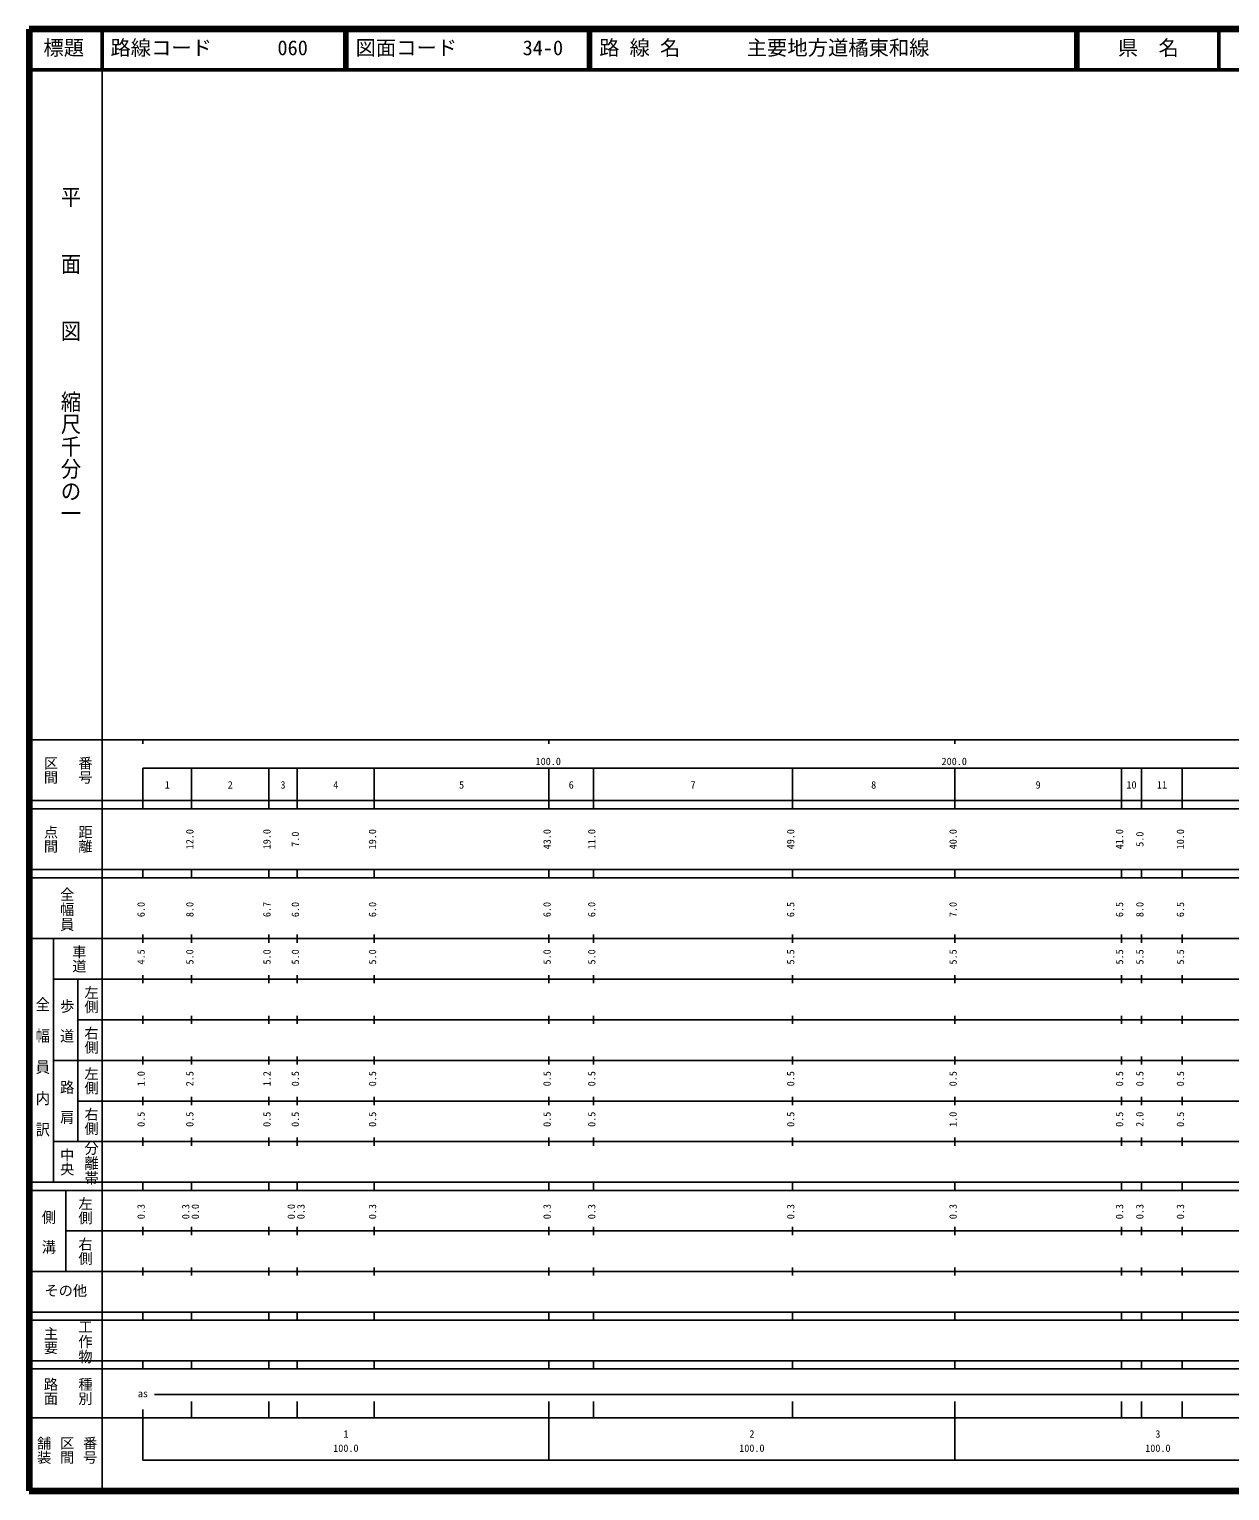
# Model space of a CAD drawing. Units: millimetres on the paper. Extents: x 40 to 680, y 20 to 380.
# Drawn here: x 40 to 335.7, y 20 to 380 of the extents above; entities that cross this region are included whole.
import ezdxf
from ezdxf.enums import TextEntityAlignment as Align

# ---------------------------------------------------------------- set-up
doc = ezdxf.new("R2010")
doc.units = ezdxf.units.MM
for name, color, linetype, lineweight in [('M-TTL', 2, 'Continuous', 140), ('M-TTL-BAND', 7, 'Continuous', 25), ('M-TTL-LINE', 7, 'Continuous', 50)]:
    doc.layers.add(name, color=color, linetype=linetype, lineweight=lineweight)
doc.layers.add('M-TTL-TXT', color=7, linetype='Continuous')
doc.styles.add('@ＭＳ ゴシック', font='')
doc.styles.add('ＭＳ ゴシック', font='')
doc.styles.get('@ＭＳ ゴシック').set_extended_font_data('@MS Gothic')
doc.styles.get('ＭＳ ゴシック').set_extended_font_data('MS Gothic')

msp = doc.modelspace()

# ---------------------------------------------------------------- linework, layer by layer
at = {"layer": 'M-TTL'}
for p, q in [((40, 380), (40, 20)), ((680, 380), (40, 380)), ((40, 20), (680, 20))]:
    msp.add_line(p, q, dxfattribs=at)
at = {"layer": 'M-TTL-BAND'}
for p, q in [((58, 370), (58, 20)), ((40, 205), (579, 205)), ((68, 205), (68, 204)), ((168, 205), (168, 204)), ((268, 205), (268, 204)), ((68, 198), (579, 198)), ((68, 198), (68, 188)), ((80, 188), (80, 198)), ((99, 188), (99, 198)), ((106, 188), (106, 198)), ((125, 188), (125, 198)), ((168, 188), (168, 198)), ((179, 188), (179, 198)), ((228, 188), (228, 198)), ((268, 188), (268, 198)), ((309, 188), (309, 198)), ((314, 188), (314, 198)), ((324, 188), (324, 198)), ((40, 190), (579, 190)), ((40, 188), (579, 188)), ((40, 173), (579, 173)), ((68, 171), (68, 173)), ((80, 171), (80, 173)), ((99, 171), (99, 173)), ((106, 171), (106, 173)), ((125, 171), (125, 173)), ((168, 171), (168, 173)), ((179, 171), (179, 173)), ((228, 171), (228, 173)), ((268, 171), (268, 173)), ((309, 171), (309, 173)), ((314, 171), (314, 173)), ((324, 171), (324, 173)), ((40, 171), (579, 171)), ((40, 156), (579, 156)), ((46, 96), (46, 156)), ((68, 155), (68, 157)), ((80, 155), (80, 157)), ((99, 155), (99, 157)), ((106, 155), (106, 157)), ((125, 155), (125, 157)), ((168, 155), (168, 157)), ((179, 155), (179, 157)), ((228, 155), (228, 157)), ((268, 155), (268, 157)), ((309, 155), (309, 157)), ((314, 155), (314, 157)), ((324, 155), (324, 157)), ((46, 146), (579, 146)), ((52, 146), (52, 106)), ((68, 145), (68, 147)), ((80, 145), (80, 147)), ((99, 145), (99, 147)), ((106, 145), (106, 147)), ((125, 145), (125, 147)), ((168, 145), (168, 147)), ((179, 145), (179, 147)), ((228, 145), (228, 147)), ((268, 145), (268, 147)), ((309, 145), (309, 147)), ((314, 145), (314, 147)), ((324, 145), (324, 147)), ((68, 135), (68, 137)), ((80, 135), (80, 137)), ((99, 135), (99, 137)), ((106, 135), (106, 137)), ((125, 135), (125, 137)), ((168, 135), (168, 137)), ((179, 135), (179, 137)), ((228, 135), (228, 137)), ((268, 135), (268, 137)), ((309, 135), (309, 137)), ((314, 135), (314, 137)), ((324, 135), (324, 137)), ((52, 136), (579, 136)), ((46, 126), (579, 126)), ((68, 125), (68, 127)), ((80, 125), (80, 127)), ((99, 125), (99, 127)), ((106, 125), (106, 127)), ((125, 125), (125, 127)), ((168, 125), (168, 127)), ((179, 125), (179, 127)), ((228, 125), (228, 127)), ((268, 125), (268, 127)), ((309, 125), (309, 127)), ((314, 125), (314, 127)), ((324, 125), (324, 127)), ((52, 116), (579, 116)), ((68, 115), (68, 117)), ((80, 115), (80, 117)), ((99, 115), (99, 117)), ((106, 115), (106, 117)), ((125, 115), (125, 117)), ((168, 115), (168, 117)), ((179, 115), (179, 117)), ((228, 115), (228, 117)), ((268, 115), (268, 117)), ((309, 115), (309, 117)), ((314, 115), (314, 117)), ((324, 115), (324, 117)), ((46, 106), (579, 106)), ((68, 105), (68, 107)), ((80, 105), (80, 107)), ((99, 105), (99, 107)), ((106, 105), (106, 107)), ((125, 105), (125, 107)), ((168, 105), (168, 107)), ((179, 105), (179, 107)), ((228, 105), (228, 107)), ((268, 105), (268, 107)), ((309, 105), (309, 107)), ((314, 105), (314, 107)), ((324, 105), (324, 107)), ((40, 96), (579, 96)), ((40, 94), (579, 94)), ((49, 94), (49, 74)), ((68, 94), (68, 96)), ((80, 94), (80, 96)), ((99, 94), (99, 96)), ((106, 94), (106, 96)), ((125, 94), (125, 96)), ((168, 94), (168, 96)), ((179, 94), (179, 96)), ((228, 94), (228, 96)), ((268, 94), (268, 96)), ((309, 94), (309, 96)), ((314, 94), (314, 96)), ((324, 94), (324, 96)), ((49, 84), (579, 84)), ((68, 83), (68, 85)), ((80, 83), (80, 85)), ((99, 83), (99, 85)), ((106, 83), (106, 85)), ((125, 83), (125, 85)), ((168, 83), (168, 85)), ((179, 83), (179, 85)), ((228, 83), (228, 85)), ((268, 83), (268, 85)), ((309, 83), (309, 85)), ((314, 83), (314, 85)), ((324, 83), (324, 85)), ((40, 74), (579, 74)), ((68, 73), (68, 75)), ((80, 73), (80, 75)), ((99, 73), (99, 75)), ((106, 73), (106, 75)), ((125, 73), (125, 75)), ((168, 73), (168, 75)), ((179, 73), (179, 75)), ((228, 73), (228, 75)), ((268, 73), (268, 75)), ((309, 73), (309, 75)), ((314, 73), (314, 75)), ((324, 73), (324, 75)), ((40, 64), (579, 64)), ((40, 62), (579, 62)), ((68, 62), (68, 64)), ((80, 62), (80, 64)), ((99, 62), (99, 64)), ((106, 62), (106, 64)), ((125, 62), (125, 64)), ((168, 62), (168, 64)), ((179, 62), (179, 64)), ((228, 62), (228, 64)), ((268, 62), (268, 64)), ((309, 62), (309, 64)), ((314, 62), (314, 64)), ((324, 62), (324, 64)), ((40, 52), (579, 52)), ((68, 50), (68, 52)), ((80, 50), (80, 52)), ((99, 50), (99, 52)), ((106, 50), (106, 52)), ((125, 50), (125, 52)), ((168, 50), (168, 52)), ((179, 50), (179, 52)), ((228, 50), (228, 52)), ((268, 50), (268, 52)), ((309, 50), (309, 52)), ((314, 50), (314, 52)), ((324, 50), (324, 52)), ((40, 50), (579, 50)), ((70.821, 43.704), (357.001, 43.704)), ((68, 40), (68, 27.5)), ((80, 38), (80, 42)), ((99, 38), (99, 42)), ((106, 38), (106, 42)), ((125, 38), (125, 42)), ((168, 27.5), (168, 42)), ((179, 38), (179, 42)), ((228, 38), (228, 42)), ((268, 27.5), (268, 42)), ((309, 38), (309, 42)), ((314, 38), (314, 42)), ((324, 38), (324, 42)), ((40.264, 38), (579, 38)), ((68, 27.5), (579, 27.5))]:
    msp.add_line(p, q, dxfattribs=at)
at = {"layer": 'M-TTL-LINE'}
for p, q in [((58, 380), (58, 370)), ((117.75, 380), (117.75, 370)), ((118.25, 380), (118.25, 370)), ((177.75, 380), (177.75, 370)), ((178.25, 380), (178.25, 370)), ((297.75, 380), (297.75, 370)), ((298.25, 380), (298.25, 370)), ((333, 380), (333, 370)), ((40, 370), (680, 370))]:
    msp.add_line(p, q, dxfattribs=at)

# ---------------------------------------------------------------- texts
at = {"layer": 'M-TTL-BAND', "style": '@ＭＳ ゴシック'}
for s, height, width, p in [('平\u3000\u3000面\u3000\u3000図', 3.666, 1.1, (47.277, 341.475)), ('縮尺千分の一', 3.666, 1.1, (47.277, 291.03)), ('全幅員', 2.566, 1.05, (47.25, 168.75)), ('全\u3000幅\u3000員\u3000内\u3000訳', 2.566, 1.1, (41.25, 141.75)), ('歩\u3000道', 2.566, 1.05, (47.25, 141.25)), ('路\u3000肩', 2.566, 1.05, (47.25, 121.25)), ('分離帯', 2.566, 1.05, (53.25, 106.25)), ('側\u3000溝', 2.566, 1.05, (42.75, 89.25)), ('工作物', 2.566, 1.05, (51.75, 62.25))]:
    msp.add_text(s, height=height, rotation=270, dxfattribs=dict(at, width=width)).set_placement(p, align=Align.BOTTOM_LEFT)
at = {"layer": 'M-TTL-BAND'}
for s, height, rotation, style, p in [('区間', 2.566, 270, '@ＭＳ ゴシック', (43.25, 201)), ('番号', 2.566, 270, '@ＭＳ ゴシック', (51.75, 201)), ('点間', 2.566, 270, '@ＭＳ ゴシック', (43.25, 184)), ('距離', 2.566, 270, '@ＭＳ ゴシック', (51.75, 184)), ('12.0', 1.833, 90, 'ＭＳ ゴシック', (81, 178)), ('19.0', 1.833, 90, 'ＭＳ ゴシック', (100, 178)), ('7.0', 1.833, 90, 'ＭＳ ゴシック', (107, 178.625)), ('19.0', 1.833, 90, 'ＭＳ ゴシック', (126, 178)), ('43.0', 1.833, 90, 'ＭＳ ゴシック', (169, 178)), ('11.0', 1.833, 90, 'ＭＳ ゴシック', (180, 178)), ('49.0', 1.833, 90, 'ＭＳ ゴシック', (229, 178)), ('40.0', 1.833, 90, 'ＭＳ ゴシック', (269, 178)), ('41.0', 1.833, 90, 'ＭＳ ゴシック', (310, 178)), ('5.0', 1.833, 90, 'ＭＳ ゴシック', (315, 178.625)), ('10.0', 1.833, 90, 'ＭＳ ゴシック', (325, 178)), ('6.0', 1.833, 90, 'ＭＳ ゴシック', (69, 161.299)), ('8.0', 1.833, 90, 'ＭＳ ゴシック', (81, 161.299)), ('6.7', 1.833, 90, 'ＭＳ ゴシック', (100, 161.299)), ('6.0', 1.833, 90, 'ＭＳ ゴシック', (107, 161.299)), ('6.0', 1.833, 90, 'ＭＳ ゴシック', (126, 161.299)), ('6.0', 1.833, 90, 'ＭＳ ゴシック', (169, 161.299)), ('6.0', 1.833, 90, 'ＭＳ ゴシック', (180, 161.299)), ('6.5', 1.833, 90, 'ＭＳ ゴシック', (229, 161.299)), ('7.0', 1.833, 90, 'ＭＳ ゴシック', (269, 161.299)), ('6.5', 1.833, 90, 'ＭＳ ゴシック', (310, 161.299)), ('8.0', 1.833, 90, 'ＭＳ ゴシック', (315, 161.299)), ('6.5', 1.833, 90, 'ＭＳ ゴシック', (325, 161.299)), ('車道', 2.566, 270, '@ＭＳ ゴシック', (50.25, 154.5)), ('4.5', 1.833, 90, 'ＭＳ ゴシック', (69, 149.625)), ('5.0', 1.833, 90, 'ＭＳ ゴシック', (81, 149.625)), ('5.0', 1.833, 90, 'ＭＳ ゴシック', (100, 149.625)), ('5.0', 1.833, 90, 'ＭＳ ゴシック', (107, 149.625)), ('5.0', 1.833, 90, 'ＭＳ ゴシック', (126, 149.625)), ('5.0', 1.833, 90, 'ＭＳ ゴシック', (169, 149.625)), ('5.0', 1.833, 90, 'ＭＳ ゴシック', (180, 149.625)), ('5.5', 1.833, 90, 'ＭＳ ゴシック', (229, 149.625)), ('5.5', 1.833, 90, 'ＭＳ ゴシック', (269, 149.625)), ('5.5', 1.833, 90, 'ＭＳ ゴシック', (310, 149.625)), ('5.5', 1.833, 90, 'ＭＳ ゴシック', (315, 149.625)), ('5.5', 1.833, 90, 'ＭＳ ゴシック', (325, 149.625)), ('左側', 2.566, 270, '@ＭＳ ゴシック', (53.25, 144.5)), ('右側', 2.566, 270, '@ＭＳ ゴシック', (53.25, 134.5)), ('左側', 2.566, 270, '@ＭＳ ゴシック', (53.25, 124.5)), ('1.0', 1.833, 90, 'ＭＳ ゴシック', (69, 119.625)), ('2.5', 1.833, 90, 'ＭＳ ゴシック', (81, 119.625)), ('1.2', 1.833, 90, 'ＭＳ ゴシック', (100, 119.625)), ('0.5', 1.833, 90, 'ＭＳ ゴシック', (107, 119.625)), ('0.5', 1.833, 90, 'ＭＳ ゴシック', (126, 119.625)), ('0.5', 1.833, 90, 'ＭＳ ゴシック', (169, 119.625)), ('0.5', 1.833, 90, 'ＭＳ ゴシック', (180, 119.625)), ('0.5', 1.833, 90, 'ＭＳ ゴシック', (229, 119.625)), ('0.5', 1.833, 90, 'ＭＳ ゴシック', (269, 119.625)), ('0.5', 1.833, 90, 'ＭＳ ゴシック', (310, 119.625)), ('0.5', 1.833, 90, 'ＭＳ ゴシック', (315, 119.625)), ('0.5', 1.833, 90, 'ＭＳ ゴシック', (325, 119.625)), ('右側', 2.566, 270, '@ＭＳ ゴシック', (53.25, 114.5)), ('0.5', 1.833, 90, 'ＭＳ ゴシック', (69, 109.625)), ('0.5', 1.833, 90, 'ＭＳ ゴシック', (81, 109.625)), ('0.5', 1.833, 90, 'ＭＳ ゴシック', (100, 109.625)), ('0.5', 1.833, 90, 'ＭＳ ゴシック', (107, 109.625)), ('0.5', 1.833, 90, 'ＭＳ ゴシック', (126, 109.625)), ('0.5', 1.833, 90, 'ＭＳ ゴシック', (169, 109.625)), ('0.5', 1.833, 90, 'ＭＳ ゴシック', (180, 109.625)), ('0.5', 1.833, 90, 'ＭＳ ゴシック', (229, 109.625)), ('1.0', 1.833, 90, 'ＭＳ ゴシック', (269, 109.625)), ('0.5', 1.833, 90, 'ＭＳ ゴシック', (310, 109.625)), ('2.0', 1.833, 90, 'ＭＳ ゴシック', (315, 109.625)), ('0.5', 1.833, 90, 'ＭＳ ゴシック', (325, 109.625)), ('中央', 2.566, 270, '@ＭＳ ゴシック', (47.25, 104.5)), ('左側', 2.566, 270, '@ＭＳ ゴシック', (51.75, 92.5)), ('0.3', 1.833, 90, 'ＭＳ ゴシック', (69, 86.889)), ('0.3', 1.833, 90, 'ＭＳ ゴシック', (80, 86.889)), ('0.0', 1.833, 90, 'ＭＳ ゴシック', (82.37, 86.889)), ('0.0', 1.833, 90, 'ＭＳ ゴシック', (106, 86.889)), ('0.3', 1.833, 90, 'ＭＳ ゴシック', (108.37, 86.889)), ('0.3', 1.833, 90, 'ＭＳ ゴシック', (126, 86.889)), ('0.3', 1.833, 90, 'ＭＳ ゴシック', (169, 86.889)), ('0.3', 1.833, 90, 'ＭＳ ゴシック', (180, 86.889)), ('0.3', 1.833, 90, 'ＭＳ ゴシック', (229, 86.889)), ('0.3', 1.833, 90, 'ＭＳ ゴシック', (269, 86.889)), ('0.3', 1.833, 90, 'ＭＳ ゴシック', (310, 86.889)), ('0.3', 1.833, 90, 'ＭＳ ゴシック', (315, 86.889)), ('0.3', 1.833, 90, 'ＭＳ ゴシック', (325, 86.889)), ('右側', 2.566, 270, '@ＭＳ ゴシック', (51.75, 82.5)), ('主要', 2.566, 270, '@ＭＳ ゴシック', (43.25, 60.5)), ('路面', 2.566, 270, '@ＭＳ ゴシック', (43.25, 48)), ('種別', 2.566, 270, '@ＭＳ ゴシック', (51.75, 48)), ('舗装', 2.566, 270, '@ＭＳ ゴシック', (41.583, 33.5)), ('区間', 2.566, 270, '@ＭＳ ゴシック', (47.25, 33.5)), ('番号', 2.566, 270, '@ＭＳ ゴシック', (52.917, 33.5))]:
    msp.add_text(s, height=height, rotation=rotation, dxfattribs=dict(at, style=style)).set_placement(p, align=Align.BOTTOM_LEFT)
at = {"layer": 'M-TTL-BAND', "style": 'ＭＳ ゴシック'}
for s, height, p in [('100.0', 1.833, (164.719, 198.195)), ('200.0', 1.833, (264.719, 198.195)), ('1', 1.833, (73.375, 192.405)), ('2', 1.833, (88.875, 192.405)), ('3', 1.833, (101.875, 192.405)), ('4', 1.833, (114.875, 192.405)), ('5', 1.833, (145.875, 192.405)), ('6', 1.833, (172.875, 192.405)), ('7', 1.833, (202.875, 192.405)), ('8', 1.833, (247.375, 192.405)), ('9', 1.833, (287.875, 192.405)), ('10', 1.833, (310.25, 192.405)), ('11', 1.833, (317.75, 192.405)), ('その他', 2.566, (43.75, 67.25)), ('as', 1.833, (66.75, 42.5)), ('1', 1.833, (117.375, 32.523)), ('2', 1.833, (217.375, 32.523)), ('3', 1.833, (317.375, 32.523)), ('100.0', 1.833, (114.875, 29.033)), ('100.0', 1.833, (214.875, 29.033)), ('100.0', 1.833, (314.875, 29.033))]:
    msp.add_text(s, height=height, dxfattribs=at).set_placement(p, align=Align.BOTTOM_LEFT)
at = {"layer": 'M-TTL-TXT', "style": 'ＭＳ ゴシック'}
for s, p in [('標題', (43.5, 372.5)), ('路線コード', (60, 372.5)), ('060', (101.142, 372.5)), ('図面コード', (120.38, 372.5)), ('34-0', (161.521, 372.5)), ('路 線 名', (180.38, 372.5)), ('主要地方道橘東和線', (216.734, 372.5)), ('県\u3000名', (308.125, 372.5))]:
    msp.add_text(s, height=3.666, dxfattribs=at).set_placement(p, align=Align.BOTTOM_LEFT)

doc.saveas('drawing.dxf')
